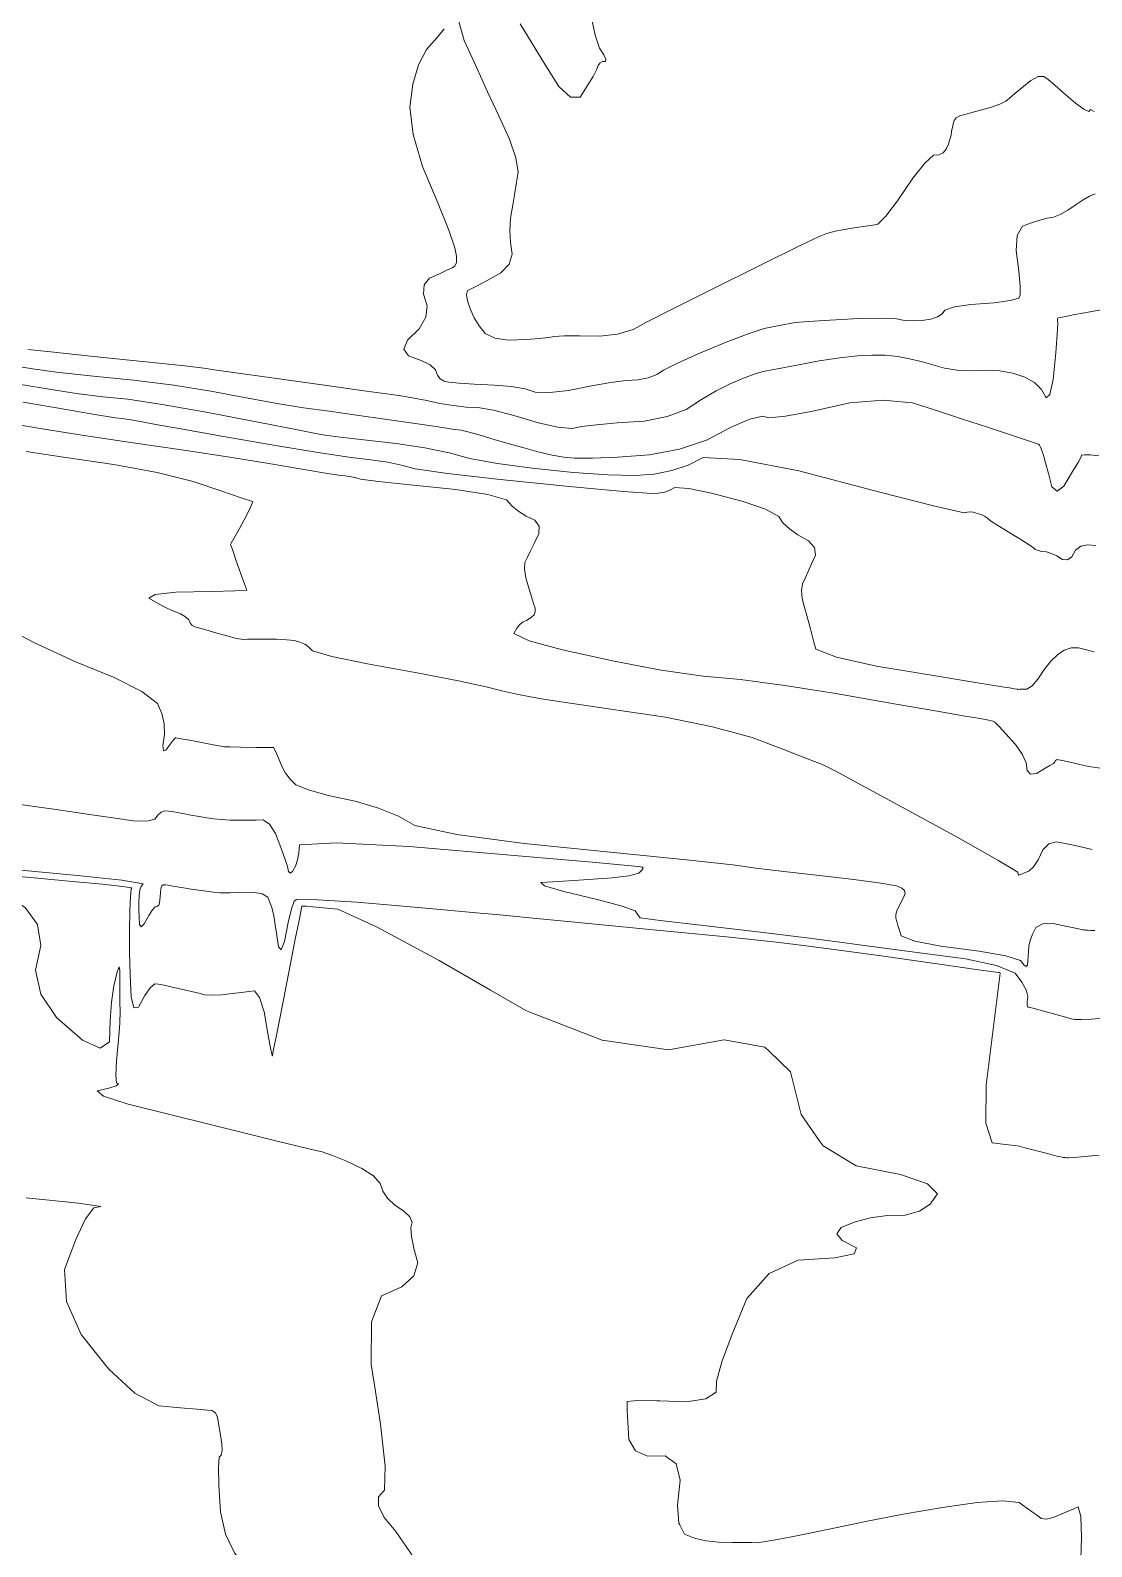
# Model space of a CAD drawing. Header units: inches. Extents: x 1337389 to 1347141, y 407035 to 414577.
# Drawn here: x 1345975 to 1346448, y 410349 to 411025 of the extents above; entities that cross this region are included whole.
import ezdxf

# ---------------------------------------------------------------- set-up
doc = ezdxf.new("R2010")
doc.units = ezdxf.units.IN
doc.header["$MEASUREMENT"] = 0
doc.layers.add('Topo', color=7, linetype='Continuous', lineweight=15, true_color=0x459900)

msp = doc.modelspace()

# ---------------------------------------------------------------- linework, layer by layer
at = {"layer": 'Topo'}
msp.add_line((1346202.354, 410628.8611, 815), (1346182.954, 410630.6899, 815), dxfattribs=at)
for points, elevation in [([(1346449.71, 410951.846), (1346447.2641, 410950.6762), (1346444.425, 410949.0569), (1346441.1928, 410946.9858), (1346437.5672, 410944.4651), (1346434.2079, 410942.607), (1346431.1171, 410941.4121), (1346428.2921, 410940.88), (1346425.0529, 410940.025), (1346421.4, 410938.8451), (1346417.3319, 410937.3411), (1346415.0201, 410933.2461), (1346414.4641, 410926.558), (1346415.6649, 410917.2781), (1346416.2829, 410910.65), (1346416.32, 410906.6721), (1346415.7739, 410905.3459), (1346411.9371, 410904.2101), (1346404.8079, 410903.2649), (1346394.3869, 410902.5111), (1346387.0511, 410901.429), (1346382.7999, 410900.0182), (1346381.6321, 410898.2791), (1346379.518, 410896.9179), (1346376.4551, 410895.933), (1346372.4449, 410895.3262), (1346368.57, 410895.1579), (1346364.828, 410895.431), (1346361.222, 410896.145), (1346354.4692, 410896.401), (1346344.572, 410896.199), (1346331.528, 410895.5402), (1346322.029, 410894.95), (1346316.0738, 410894.4308), (1346313.6631, 410893.9811), (1346310.57, 410893.392), (1346306.795, 410892.6639), (1346302.3381, 410891.7969), (1346295.2058, 410889.4719), (1346285.4002, 410885.689), (1346272.918, 410880.4469), (1346263.595, 410876.2999), (1346257.4291, 410873.2469), (1346254.4208, 410871.2889), (1346250.657, 410869.867), (1346246.135, 410868.9802), (1346240.8572, 410868.629), (1346233.9251, 410867.713), (1346225.339, 410866.234), (1346215.0989, 410864.1909), (1346206.761, 410863.281), (1346200.3253, 410863.5051), (1346195.7919, 410864.8629), (1346189.7449, 410865.8988), (1346182.184, 410866.6122), (1346173.108, 410867.0031), (1346166.3339, 410867.4171), (1346161.8601, 410867.854), (1346159.686, 410868.316), (1346157.9671, 410869.3879), (1346156.704, 410871.0709), (1346155.8972, 410873.366), (1346153.474, 410875.5431), (1346149.4368, 410877.6029), (1346143.786, 410879.5461), (1346141.761, 410882.5379), (1346143.3641, 410886.5791), (1346148.594, 410891.6709), (1346151.519, 410896.794), (1346152.1379, 410901.948), (1346150.4531, 410907.1341), (1346150.797, 410911.238), (1346153.1688, 410914.2609), (1346157.5711, 410916.2011), (1346160.9291, 410917.7289), (1346163.2441, 410918.844), (1346164.5151, 410919.547), (1346165.1479, 410921.2599), (1346165.1441, 410923.9851), (1346164.5031, 410927.7211), (1346161.7652, 410935.6341), (1346156.9311, 410947.723), (1346149.9999, 410963.9899), (1346145.8292, 410978.2261), (1346144.4181, 410990.4319), (1346145.7669, 411000.6089), (1346148.2421, 411009.1791), (1346151.842, 411016.1429), (1346156.5671, 411021.5012), (1346159.7571, 411025.304)], 860), ([(1346449.333, 410988.4729), (1346447.7151, 410989.422), (1346446.9251, 410988.5329), (1346444.6789, 410989.4429), (1346440.9758, 410992.1541), (1346435.8149, 410996.664), (1346431.74, 411000.1617), (1346428.7491, 411002.6501), (1346426.8429, 411004.126), (1346424.269, 411004.0209), (1346421.0271, 411002.3358), (1346417.1179, 410999.0708), (1346413.9698, 410996.4352), (1346411.582, 410994.427), (1346409.9561, 410993.0479), (1346407.2691, 410991.697), (1346403.5222, 410990.3771), (1346398.7159, 410989.0851), (1346394.774, 410988.0192), (1346391.6979, 410987.179), (1346389.4871, 410986.566), (1346387.8779, 410985.6569), (1346386.872, 410984.4551), (1346386.4671, 410982.957), (1346386.108, 410981.378), (1346385.7972, 410979.7169), (1346385.533, 410977.975), (1346385.0399, 410976.0449), (1346384.3199, 410973.9271), (1346383.3699, 410971.62), (1346381.944, 410970.0251), (1346380.0402, 410969.1408), (1346377.659, 410968.9691), (1346373.814, 410965.4911), (1346368.504, 410958.7071), (1346361.7299, 410948.6178), (1346356.5101, 410941.7849), (1346352.843, 410938.2078), (1346350.7289, 410937.888), (1346347.5351, 410937.3931), (1346343.2588, 410936.7231), (1346337.9011, 410935.878), (1346333.3791, 410934.939), (1346329.6908, 410933.9071), (1346326.837, 410932.7819), (1346317.351, 410928.2668), (1346301.231, 410920.3629), (1346278.4771, 410909.07), (1346261.3399, 410900.479), (1346249.8199, 410894.5902), (1346243.9151, 410891.4039), (1346236.9769, 410889.329), (1346229.0061, 410888.367), (1346220.002, 410888.5171), (1346213.2301, 410888.4669), (1346208.6909, 410888.216), (1346206.3839, 410887.7641), (1346202.23, 410887.3379), (1346196.2279, 410886.9359), (1346188.3799, 410886.5599), (1346182.273, 410887.4369), (1346177.91, 410889.5668), (1346175.289, 410892.9509), (1346173.1159, 410896.514), (1346171.3931, 410900.2559), (1346170.1177, 410904.1781), (1346169.7118, 410906.988), (1346170.175, 410908.687), (1346171.506, 410909.2728), (1346174.4049, 410910.777), (1346178.8721, 410913.196), (1346184.908, 410916.5322), (1346188.64, 410920.4571), (1346190.0669, 410924.9719), (1346189.1909, 410930.075), (1346188.9331, 410935.4192), (1346189.2931, 410941.0039), (1346190.271, 410946.8279), (1346191.1732, 410952.1761), (1346192, 410957.0459), (1346192.75, 410961.4389), (1346191.6679, 410967.812), (1346188.753, 410976.1651), (1346184.0059, 410986.498), (1346179.059, 410997.2661), (1346173.9131, 411008.4699), (1346168.5668, 411020.1089), (1346166.183, 411028.5811)], 865), ([(1346225.1849, 411030.9202), (1346226.968, 411022.469), (1346228.8651, 411016.7358), (1346230.8739, 411013.7221), (1346231.7792, 411011.7291), (1346231.577, 411010.7591), (1346230.27, 411010.81), (1346229.18, 411010.2079), (1346228.3049, 411008.953), (1346227.647, 411007.0451), (1346226.0892, 411004.0701), (1346223.63, 411000.0291), (1346220.271, 410994.9219), (1346215.9801, 410994.7939), (1346210.7571, 410999.6462), (1346204.6021, 411009.479), (1346198.8659, 411018.7649), (1346193.5491, 411027.5051)], 870), ([(1346452.1869, 410900.152), (1346447.561, 410899.27), (1346440.6551, 410897.9691), (1346435.9518, 410897.0652), (1346433.4529, 410896.559), (1346433.1561, 410896.4489), (1346433.0078, 410895.9961), (1346433.0072, 410895.1998), (1346433.1551, 410894.0599), (1346432.864, 410889.33), (1346432.1349, 410881.0101), (1346430.9681, 410869.0999), (1346429.5359, 410862.3998), (1346427.84, 410860.909), (1346425.8791, 410864.6271), (1346422.7561, 410867.6991), (1346418.4681, 410870.1229), (1346413.0182, 410871.9011), (1346407.1859, 410872.9561), (1346400.9721, 410873.287), (1346394.376, 410872.8948), (1346388.2471, 410873.1581), (1346382.5839, 410874.075), (1346377.387, 410875.6469), (1346372.1941, 410877.037), (1346367.0049, 410878.245), (1346361.8189, 410879.2711), (1346356.2298, 410879.8471), (1346350.238, 410879.9731), (1346343.8431, 410879.6499), (1346336.0211, 410878.7701), (1346326.77, 410877.3339), (1346316.0918, 410875.34), (1346308.2639, 410873.8741), (1346303.2859, 410872.934), (1346301.1589, 410872.5202), (1346297.7548, 410871.4101), (1346293.075, 410869.6051), (1346287.1181, 410867.1028), (1346280.8771, 410863.9579), (1346274.3519, 410860.1699), (1346267.5441, 410855.738), (1346259.0221, 410852.5181), (1346248.787, 410850.5109), (1346236.84, 410849.7151), (1346227.5242, 410848.9161), (1346220.8389, 410848.111), (1346216.7859, 410847.3031), (1346210.422, 410847.8609), (1346201.746, 410849.785), (1346190.7588, 410853.0769), (1346181.7239, 410855.344), (1346174.6399, 410856.589), (1346169.5091, 410856.8099), (1346163.902, 410857.4209), (1346157.82, 410858.4219), (1346151.263, 410859.813), (1346145.471, 410860.942), (1346140.446, 410861.809), (1346136.1861, 410862.414), (1346125.181, 410863.9441), (1346107.428, 410866.3982), (1346082.9299, 410869.775), (1346065.843, 410872.174), (1346056.1669, 410873.5929), (1346053.9039, 410874.0319), (1346044.1349, 410875.161), (1346026.8621, 410876.9801), (1346002.084, 410879.4879), (1345984.5309, 410881.326), (1345974.2038, 410882.4942)], 855), ([(1345969.97, 410874.874), (1345976.269, 410873.7809), (1345986.9329, 410872.3978), (1346001.963, 410870.725), (1346021.3592, 410868.7621), (1346039.2781, 410866.4841), (1346055.721, 410863.8921), (1346070.687, 410860.986), (1346084.4711, 410858.524), (1346097.0747, 410856.5049), (1346108.4979, 410854.93), (1346120.585, 410853.244), (1346133.337, 410851.4479), (1346146.7519, 410849.5409), (1346156.202, 410848.1619), (1346161.6861, 410847.312), (1346163.2031, 410846.9898), (1346164.6111, 410846.7581), (1346165.909, 410846.6169), (1346167.0971, 410846.5661), (1346170.2531, 410845.824), (1346175.3769, 410844.3901), (1346182.4682, 410842.266), (1346189.2721, 410840.278), (1346195.7891, 410838.427), (1346202.0171, 410836.7131), (1346207.756, 410835.411), (1346213.006, 410834.5209), (1346217.7658, 410834.0431), (1346225.7249, 410834.0389), (1346236.8829, 410834.5089), (1346251.2397, 410835.4521), (1346264.4787, 410837.9859), (1346276.6, 410842.1129), (1346287.603, 410847.832), (1346295.9009, 410851.3909), (1346301.4941, 410852.7909), (1346304.3829, 410852.032), (1346311.8459, 410852.76), (1346323.8841, 410854.9748), (1346340.497, 410858.6769), (1346355.298, 410859.9248), (1346368.2872, 410858.719), (1346379.4629, 410855.0592), (1346390.6181, 410851.416), (1346401.751, 410847.79), (1346412.862, 410844.1819), (1346420.4211, 410841.659), (1346424.427, 410840.221), (1346424.8798, 410839.8681), (1346425.4111, 410838.9312), (1346426.0191, 410837.4109), (1346426.7049, 410835.307), (1346427.6711, 410831.9069), (1346428.916, 410827.2109), (1346430.441, 410821.219), (1346432.744, 410819.3571), (1346435.8237, 410821.6271), (1346439.682, 410828.0281), (1346442.272, 410832.4571), (1346443.594, 410834.914), (1346443.649, 410835.3991), (1346444.959, 410835.5829), (1346447.5242, 410835.464), (1346451.3448, 410835.0439)], 850), ([(1345971.0452, 410866.919), (1345983.768, 410864.711), (1345995.9591, 410862.864), (1346007.618, 410861.378), (1346018.7441, 410860.2521), (1346034.1031, 410857.9592), (1346053.694, 410854.4992), (1346077.518, 410849.873), (1346094.301, 410846.6311), (1346104.042, 410844.776), (1346106.7421, 410844.3051), (1346113.367, 410843.448), (1346123.917, 410842.2041), (1346138.3921, 410840.5741), (1346151.089, 410838.6479), (1346162.0071, 410836.4269), (1346171.1468, 410833.9121), (1346183.425, 410831.6141), (1346198.8429, 410829.5349), (1346217.4, 410827.674), (1346232.6459, 410826.6212), (1346244.5791, 410826.3779), (1346253.1998, 410826.945), (1346261.1512, 410828.467), (1346268.4291, 410830.945), (1346275.037, 410834.3789), (1346291.47, 410833.5059), (1346317.729, 410828.325), (1346353.8139, 410818.8361), (1346378.3629, 410812.6199), (1346391.3779, 410809.6769), (1346392.8581, 410810.007), (1346394.177, 410810.1181), (1346395.3339, 410810.0111), (1346396.329, 410809.6848), (1346397.323, 410809.3598), (1346398.3151, 410809.037), (1346399.3049, 410808.716), (1346400.438, 410808.1331), (1346401.7129, 410807.2901), (1346403.1318, 410806.187), (1346405.9609, 410804.303), (1346410.2, 410801.64), (1346415.851, 410798.1969), (1346419.878, 410795.673), (1346422.281, 410794.0682), (1346423.0599, 410793.3821), (1346424.2781, 410792.855), (1346425.934, 410792.488), (1346428.0289, 410792.28), (1346430.26, 410791.6049), (1346432.629, 410790.4638), (1346435.1339, 410788.8559), (1346437.3591, 410788.739), (1346439.3029, 410790.1108), (1346440.9659, 410792.9729), (1346443.307, 410794.7619), (1346446.325, 410795.4779), (1346450.0211, 410795.1201)], 845), ([(1346449.322, 410747.7701), (1346445.8501, 410748.6638), (1346442.342, 410749.593), (1346439.0269, 410749.541), (1346435.9061, 410748.5061), (1346432.9768, 410746.49), (1346430.05, 410743.666), (1346427.125, 410740.0349), (1346424.201, 410735.596), (1346421.6059, 410732.6262), (1346419.3413, 410731.1249), (1346417.4049, 410731.094), (1346416.108, 410731.0499), (1346415.4501, 410730.9931), (1346415.4309, 410730.9239), (1346415.3599, 410730.9118), (1346415.2351, 410730.9569), (1346415.0579, 410731.0591), (1346413.832, 410731.3011), (1346411.5589, 410731.682), (1346408.2381, 410732.2019), (1346397.2559, 410734), (1346378.6129, 410737.0741), (1346352.3101, 410741.425), (1346334.5111, 410745.373), (1346325.2171, 410748.9169), (1346324.4281, 410752.0569), (1346323.6539, 410755.0739), (1346322.8932, 410757.966), (1346322.1471, 410760.7342), (1346321.2851, 410763.914), (1346320.308, 410767.5061), (1346319.2152, 410771.5099), (1346318.878, 410775.0309), (1346319.2961, 410778.0672), (1346320.469, 410780.62), (1346321.832, 410783.595), (1346323.3841, 410786.9931), (1346325.1269, 410790.8141), (1346324.6951, 410794.2261), (1346322.088, 410797.2279), (1346317.3061, 410799.8209), (1346313.4961, 410802.4999), (1346310.659, 410805.265), (1346308.7949, 410808.116), (1346302.8579, 410811.2511), (1346292.8479, 410814.67), (1346278.765, 410818.3729), (1346268.6399, 410820.4579), (1346262.4709, 410820.9261), (1346260.2591, 410819.7769), (1346257.8229, 410818.9469), (1346255.1611, 410818.438), (1346252.2749, 410818.2481), (1346239.566, 410819.2041), (1346217.0349, 410821.3039), (1346184.681, 410824.5491), (1346161.2701, 410827.2191), (1346146.803, 410829.314), (1346141.2799, 410830.835), (1346134.6821, 410832.1771), (1346127.009, 410833.3401), (1346118.2609, 410834.3259), (1346104.4091, 410836.38), (1346085.453, 410839.504), (1346061.393, 410843.6961), (1346043.3149, 410846.8871), (1346031.2169, 410849.0771), (1346025.1011, 410850.265), (1346020.071, 410851.1531), (1346016.1279, 410851.741), (1346013.2721, 410852.0308), (1346004.9851, 410853.3311), (1345991.2682, 410855.6419), (1345972.12, 410858.9641)], 840), ([(1346453.3299, 410695.7549), (1346446.8169, 410696.7421), (1346440.4093, 410698.168), (1346435.955, 410699.1561), (1346433.454, 410699.707), (1346432.906, 410699.82), (1346432.4411, 410699.6898), (1346432.06, 410699.3168), (1346431.7619, 410698.6999), (1346431.4719, 410698.256), (1346431.191, 410697.9839), (1346430.9179, 410697.8841), (1346429.5491, 410697.1072), (1346427.083, 410695.653), (1346423.521, 410693.5231), (1346420.9751, 410693.2571), (1346419.446, 410694.8571), (1346418.9319, 410698.323), (1346417.186, 410702.204), (1346414.207, 410706.5011), (1346409.9951, 410711.215), (1346406.9131, 410714.5151), (1346404.962, 410716.4011), (1346404.1411, 410716.8739), (1346401.6729, 410717.4912), (1346397.557, 410718.2509), (1346391.7928, 410719.1541), (1346379.3159, 410721.2861), (1346360.124, 410724.645), (1346334.219, 410729.2331), (1346311.4151, 410732.8109), (1346291.711, 410735.378), (1346275.107, 410736.9351), (1346256.361, 410739.6561), (1346235.474, 410743.5409), (1346212.4439, 410748.589), (1346197.5339, 410752.7201), (1346190.7451, 410755.9349), (1346192.0749, 410758.2319), (1346193.4469, 410759.9689), (1346194.8621, 410761.145), (1346196.319, 410761.761), (1346197.6279, 410762.479), (1346198.7891, 410763.299), (1346199.8022, 410764.2201), (1346200.267, 410765.526), (1346200.1851, 410767.216), (1346199.554, 410769.2899), (1346198.6601, 410772.238), (1346197.504, 410776.0621), (1346196.085, 410780.76), (1346195.4711, 410784.578), (1346195.6611, 410787.5141), (1346196.6561, 410789.5678), (1346198.0211, 410792.3791), (1346199.7549, 410795.9441), (1346201.8581, 410800.2651), (1346201.9799, 410803.7501), (1346200.122, 410806.3982), (1346196.282, 410808.209), (1346192.9029, 410810.315), (1346189.985, 410812.7148), (1346187.529, 410815.409), (1346179.147, 410817.881), (1346164.8379, 410820.1331), (1346144.6021, 410822.1621), (1346130.4761, 410823.6899), (1346122.4599, 410824.717), (1346120.553, 410825.242), (1346118.2741, 410825.7052), (1346115.6249, 410826.1069), (1346112.604, 410826.4469), (1346105.9149, 410827.4889), (1346095.5561, 410829.2321), (1346081.5291, 410831.676), (1346064.279, 410834.4531), (1346043.806, 410837.5619), (1346020.1103, 410841.0029), (1345999.3489, 410844.1482), (1345981.523, 410846.9961), (1345966.633, 410849.5469)], 835), ([(1345973.4589, 410836.9918), (1345990.133, 410834.5269), (1346012.5891, 410831.2649), (1346031.8221, 410827.644), (1346047.8321, 410823.664), (1346060.619, 410819.323), (1346069.3099, 410816.3801), (1346073.9059, 410814.833), (1346074.4059, 410814.6821), (1346073.641, 410812.5649), (1346071.6109, 410808.483), (1346068.3158, 410802.434), (1346066.0659, 410798.3039), (1346064.8599, 410796.0922), (1346064.6989, 410795.799), (1346064.5928, 410795.6041), (1346064.5419, 410795.506), (1346065.341, 410793.2699), (1346066.935, 410788.7988), (1346069.3251, 410782.0929), (1346070.9299, 410777.5881), (1346071.7511, 410775.2848), (1346071.7869, 410775.1839), (1346066.5421, 410774.98), (1346056.0151, 410774.674), (1346040.2079, 410774.266), (1346030.9319, 410773.2588), (1346028.1869, 410771.6529), (1346031.9739, 410769.4481), (1346035.5688, 410767.547), (1346038.9739, 410765.9491), (1346042.1879, 410764.6551), (1346044.523, 410763.332), (1346045.9788, 410761.9821), (1346046.5541, 410760.604), (1346047.4591, 410759.554), (1346048.6929, 410758.8341), (1346050.2559, 410758.442), (1346053.141, 410757.6419), (1346057.3492, 410756.4331), (1346062.88, 410754.816), (1346067.182, 410753.7629), (1346070.257, 410753.273), (1346072.104, 410753.3469), (1346075.183, 410753.3912), (1346079.4938, 410753.4061), (1346085.037, 410753.39), (1346089.5442, 410753.166), (1346093.0162, 410752.7331), (1346095.4529, 410752.0921), (1346097.5959, 410751.1259), (1346099.447, 410749.838), (1346101.004, 410748.2249), (1346109.6958, 410745.746), (1346125.522, 410742.3988), (1346148.482, 410738.1859), (1346166.1189, 410734.787), (1346178.434, 410732.204), (1346185.4259, 410730.4359), (1346192.011, 410728.934), (1346198.189, 410727.7002), (1346203.9622, 410726.732), (1346215.9039, 410724.8911), (1346234.018, 410722.1758), (1346258.302, 410718.587), (1346279.2851, 410714.383), (1346296.9652, 410709.563), (1346311.3439, 410704.1268), (1346321.6419, 410700.154), (1346327.862, 410697.645), (1346330.001, 410696.6), (1346331.7598, 410695.7428), (1346333.138, 410695.075), (1346334.1341, 410694.595), (1346343.6931, 410689.4179), (1346361.814, 410679.544), (1346388.4958, 410664.973), (1346406.3219, 410655.0041), (1346415.2919, 410649.6369), (1346415.4052, 410648.873), (1346415.565, 410648.4141), (1346415.7719, 410648.2601), (1346416.0251, 410648.4118), (1346416.8461, 410648.752), (1346418.2359, 410649.2801), (1346420.193, 410649.9969), (1346422.209, 410651.948), (1346424.2849, 410655.1311), (1346426.42, 410659.548), (1346429.152, 410662.223), (1346432.4801, 410663.155), (1346436.405, 410662.3451), (1346440.0331, 410661.58), (1346443.366, 410660.859), (1346446.4021, 410660.184), (1346448.427, 410659.7328)], 830), ([(1345956.958, 410762.4558), (1345976.5619, 410752.088), (1345995.128, 410743.3761), (1346012.653, 410736.3189), (1346024.9591, 410730.125), (1346032.0451, 410724.795), (1346033.9101, 410720.3291), (1346034.9261, 410715.717), (1346035.0929, 410710.958), (1346034.4109, 410706.0531), (1346034.6291, 410703.713), (1346035.7482, 410703.939), (1346037.7679, 410706.7319), (1346039.1801, 410708.589), (1346039.986, 410709.51), (1346040.1841, 410709.4969), (1346042.5579, 410709.0559), (1346047.1082, 410708.1891), (1346053.833, 410706.8939), (1346058.487, 410706.0058), (1346061.0711, 410705.5242), (1346061.5839, 410705.4492), (1346064.238, 410705.3711), (1346069.033, 410705.2908), (1346075.9691, 410705.2089), (1346080.7191, 410705.159), (1346083.284, 410705.1391), (1346083.6631, 410705.151), (1346084.4401, 410703.8172), (1346085.612, 410701.1391), (1346087.1811, 410697.1151), (1346089.0519, 410693.681), (1346091.225, 410690.8351), (1346093.7001, 410688.5779), (1346099.327, 410686.2178), (1346108.1039, 410683.7549), (1346120.033, 410681.189), (1346130.4362, 410678.1181), (1346139.315, 410674.5409), (1346146.6681, 410670.46), (1346165.347, 410666.385), (1346195.351, 410662.3168), (1346236.681, 410658.2551), (1346267.6549, 410655.0901), (1346288.2729, 410652.8219), (1346298.5359, 410651.4511), (1346310.958, 410649.913), (1346325.5401, 410648.208), (1346342.2809, 410646.3349), (1346354.1959, 410644.7611), (1346361.2841, 410643.4869), (1346363.5451, 410642.512), (1346364.823, 410641.3851), (1346365.1178, 410640.1058), (1346364.429, 410638.6761), (1346363.6019, 410636.9729), (1346362.636, 410634.9989), (1346361.5309, 410632.7539), (1346360.947, 410630.7661), (1346360.883, 410629.036), (1346361.3399, 410627.564), (1346361.8879, 410625.7738), (1346362.527, 410623.6672), (1346363.2581, 410621.241), (1346369.4211, 410618.8861), (1346381.0151, 410616.6), (1346398.0421, 410614.3841), (1346409.877, 410612.258), (1346416.521, 410610.223), (1346417.975, 410608.2779), (1346419.0023, 410607.6131), (1346419.6007, 410608.2291), (1346419.7741, 410610.125), (1346419.9349, 410612.1551), (1346420.085, 410614.318), (1346420.2229, 410616.615), (1346420.8032, 410619.1561), (1346421.825, 410621.94), (1346423.2891, 410624.9691), (1346426.3551, 410626.556), (1346431.0239, 410626.703), (1346437.2952, 410625.409), (1346441.708, 410624.5001), (1346444.262, 410623.9761), (1346444.958, 410623.8381), (1346445.422, 410623.7459), (1346445.654, 410623.7018), (1346446.3139, 410623.6909), (1346447.634, 410623.6698), (1346449.6131, 410623.6379)], 825), ([(1345968.588, 410680.0721), (1345986.7941, 410677.477), (1346001.653, 410675.3481), (1346013.1659, 410673.688), (1346021.3339, 410672.4959), (1346027.2351, 410672.332), (1346030.87, 410673.1969), (1346032.2399, 410675.0912), (1346033.6901, 410676.3161), (1346035.2189, 410676.8739), (1346036.828, 410676.7641), (1346039.2919, 410676.4231), (1346042.6099, 410675.8509), (1346046.782, 410675.0481), (1346050.5878, 410674.3611), (1346054.0271, 410673.7919), (1346057.1, 410673.3389), (1346060.5619, 410673.0201), (1346064.4139, 410672.836), (1346068.6558, 410672.7859), (1346072.5099, 410672.7841), (1346075.9782, 410672.8302), (1346079.0579, 410672.923), (1346081.92, 410670.9128), (1346084.5629, 410666.8), (1346086.9871, 410660.5831), (1346088.7649, 410655.682), (1346089.8959, 410652.0989), (1346090.381, 410649.8331), (1346091.1329, 410649.106), (1346092.1521, 410649.917), (1346093.438, 410652.2668), (1346094.383, 410655.026), (1346094.985, 410658.192), (1346095.2452, 410661.7671), (1346111.6239, 410662.7371), (1346144.1222, 410661.1029), (1346192.7381, 410656.864), (1346225.6861, 410653.9859), (1346242.9649, 410652.4672), (1346244.575, 410652.309), (1346245.97, 410652.1598), (1346247.15, 410652.022), (1346248.1139, 410651.8928), (1346248.3131, 410651.366), (1346247.746, 410650.439), (1346246.4142, 410649.115), (1346242.0129, 410647.995), (1346234.545, 410647.08), (1346224.008, 410646.369), (1346215.2087, 410645.776), (1346208.148, 410645.2991), (1346202.8239, 410644.9389), (1346204.4249, 410643.491), (1346212.95, 410640.9571), (1346228.3981, 410637.3339), (1346239.0201, 410634.455), (1346244.8159, 410632.32), (1346245.786, 410630.9281), (1346246.4692, 410629.947), (1346246.867, 410629.376), (1346246.978, 410629.2169), (1346255.9721, 410628.0721), (1346273.8492, 410625.9401), (1346300.607, 410622.822), (1346321.3361, 410620.333), (1346336.0361, 410618.4731), (1346344.7051, 410617.243), (1346356.907, 410615.5871), (1346372.6421, 410613.5049), (1346391.9091, 410610.9969), (1346405.737, 410608.0091), (1346414.1261, 410604.5421), (1346417.076, 410600.5961), (1346418.943, 410597.1729), (1346419.7279, 410594.275), (1346419.43, 410591.9001), (1346419.4171, 410590.294), (1346419.69, 410589.4571), (1346420.248, 410589.3879), (1346422.622, 410588.7941), (1346426.8109, 410587.6751), (1346432.8151, 410586.0309), (1346437.131, 410584.8529), (1346439.7598, 410584.14), (1346440.702, 410583.8939), (1346443.4849, 410583.8991), (1346448.1101, 410584.1572), (1346454.5768, 410584.6659)], 820), ([(1345810.3492, 410658.84), (1345839.8341, 410656.451), (1345867.6711, 410654.0899), (1345884.008, 410652.556), (1345888.845, 410651.8491), (1345898.827, 410650.792), (1345913.952, 410649.3869), (1345934.2221, 410647.6311), (1345950.839, 410644.461), (1345963.803, 410639.8771), (1345973.1141, 410633.878), (1345978.5311, 410626.2251), (1345980.055, 410616.9179), (1345977.686, 410605.957), (1345979.9931, 410595.2841), (1345986.977, 410584.8999), (1345998.6361, 410574.803), (1346006.505, 410571.183)], 805), ([(1345956.659, 410648.825), (1345977.0881, 410647.03), (1345994.0449, 410645.5101), (1346007.529, 410644.2652), (1346016.391, 410643.2841), (1346020.629, 410642.5681), (1346020.244, 410642.1181), (1346019.9339, 410638.742), (1346019.7011, 410632.441), (1346019.544, 410623.215), (1346019.5871, 410613.749), (1346019.83, 410604.0449), (1346020.2739, 410594.101), (1346021.517, 410589.23), (1346023.5599, 410589.433), (1346026.401, 410594.711), (1346028.8189, 410598.1759), (1346030.8109, 410599.8289), (1346032.3788, 410599.6711), (1346034.9709, 410599.2009), (1346038.5868, 410598.418), (1346043.2261, 410597.3229), (1346047.181, 410596.392), (1346050.45, 410595.6243), (1346053.033, 410595.0189), (1346056.3721, 410594.8049), (1346060.4659, 410594.9831), (1346065.315, 410595.5518), (1346069.3871, 410596.0309), (1346072.6819, 410596.4199), (1346075.1991, 410596.719), (1346077.462, 410593.6949), (1346079.4711, 410587.347), (1346081.2249, 410577.6747), (1346082.4141, 410571.1929), (1346083.0369, 410567.9012), (1346083.0941, 410567.7979), (1346083.1481, 410567.7821), (1346083.1969, 410567.851), (1346083.242, 410568.0082), (1346083.7482, 410570.5661), (1346084.714, 410575.525), (1346086.1399, 410582.8871), (1346088.0619, 410592.7081), (1346090.4791, 410604.987), (1346093.3911, 410619.7249), (1346095.3449, 410629.5608)], 810), ([(1346182.954, 410630.6899), (1346177.3388, 410631.219), (1346146.4892, 410634.001), (1346120.7529, 410636.173), (1346103.2479, 410637.3349), (1346093.974, 410637.488), (1346092.931, 410636.6299), (1346091.673, 410633.2132), (1346090.2011, 410627.2339), (1346088.5141, 410618.6962), (1346087.089, 410615.054), (1346085.9279, 410616.3082), (1346085.0299, 410622.4591), (1346084.3111, 410627.1181), (1346083.7729, 410630.2839), (1346083.4149, 410631.958), (1346082.863, 410633.879), (1346082.1162, 410636.045), (1346081.1751, 410638.4591), (1346078.6209, 410640.009), (1346074.453, 410640.6962), (1346068.671, 410640.5201), (1346064.3011, 410640.409), (1346061.3429, 410640.3619), (1346059.795, 410640.3801), (1346056.886, 410640.6691), (1346052.6148, 410641.2289), (1346046.983, 410642.0588), (1346042.6882, 410642.7161), (1346039.731, 410643.2009), (1346038.1121, 410643.512), (1346036.704, 410643.7429), (1346035.5069, 410643.8911), (1346034.5229, 410643.959), (1346033.8348, 410643.3981), (1346033.4441, 410642.2089), (1346033.3493, 410640.3931), (1346033.235, 410638.7329), (1346033.1001, 410637.231), (1346032.9439, 410635.886), (1346032.54, 410634.9201), (1346031.8851, 410634.3341), (1346030.9811, 410634.128), (1346029.717, 410632.763), (1346028.0939, 410630.2409), (1346026.112, 410626.5588), (1346024.7401, 410625.23), (1346023.9788, 410626.253), (1346023.8291, 410629.627), (1346023.746, 410632.92), (1346023.731, 410636.132), (1346023.785, 410639.2621), (1346024.106, 410641.6841), (1346024.695, 410643.3961), (1346025.5519, 410644.4001), (1346016.121, 410645.993), (1345996.3998, 410648.175), (1345966.3911, 410650.9459)], 815), ([(1346095.3449, 410629.5608), (1346096.342, 410634.4948), (1346096.381, 410634.5268), (1346096.7291, 410634.522), (1346097.386, 410634.4779), (1346098.3518, 410634.3972), (1346101.1599, 410634.1321), (1346105.8078, 410633.6831), (1346112.299, 410633.051), (1346129.5141, 410625.231), (1346157.456, 410610.2221), (1346180.3651, 410597.07)], 810), ([(1346451.5039, 410523.459), (1346445.0391, 410522.884), (1346440.471, 410522.5109), (1346437.802, 410522.341), (1346437.0298, 410522.373), (1346436.3179, 410522.4219), (1346435.666, 410522.487), (1346435.074, 410522.5691), (1346432.689, 410523.145), (1346428.5119, 410524.2149), (1346422.5411, 410525.7781), (1346418.4582, 410526.849), (1346416.2619, 410527.4259), (1346415.9529, 410527.511), (1346413.792, 410527.8079), (1346409.777, 410528.3182), (1346403.9091, 410529.04), (1346401.0419, 410537.8369), (1346401.175, 410554.7082), (1346404.3089, 410579.653), (1346406.3812, 410596.307), (1346407.39, 410604.6691), (1346407.3379, 410604.739), (1346407.188, 410604.8009), (1346406.94, 410604.8551), (1346406.5962, 410604.9), (1346397.7203, 410606.157), (1346380.3131, 410608.626), (1346354.3739, 410612.307), (1346333.4169, 410615.1881), (1346317.4441, 410617.2689), (1346306.453, 410618.5489), (1346285.4321, 410620.7359), (1346254.3832, 410623.8288), (1346213.3031, 410627.8288), (1346202.354, 410628.8611)], 815), ([(1346006.505, 410571.183), (1346010.5819, 410574.039), (1346010.868, 410583.3711), (1346011.527, 410591.6671), (1346012.5609, 410598.9278), (1346013.9678, 410605.153), (1346014.8749, 410607.481), (1346015.2821, 410605.9109), (1346015.189, 410600.444), (1346015.1791, 410595.6141), (1346015.254, 410591.421), (1346015.4131, 410587.866), (1346015.2042, 410582.3709), (1346014.627, 410574.938), (1346013.682, 410565.565), (1346013.374, 410559.149), (1346013.702, 410555.6909), (1346014.665, 410555.1889), (1346013.5449, 410554.4379), (1346010.3412, 410553.4388), (1346005.053, 410552.1919), (1346007.9192, 410549.7909), (1346018.94, 410546.2361), (1346038.116, 410541.527), (1346055.4781, 410537.2451), (1346071.027, 410533.3879), (1346084.7629, 410529.9583), (1346095.052, 410527.425), (1346101.8931, 410525.7901), (1346105.2869, 410525.052), (1346109.9389, 410523.4449), (1346115.8488, 410520.9699), (1346123.0181, 410517.625), (1346128.1558, 410514.2701), (1346131.2641, 410510.9049), (1346132.341, 410507.5291), (1346134.455, 410504.3571), (1346137.6051, 410501.387), (1346141.791, 410498.6222), (1346144.4051, 410495.9919), (1346145.4469, 410493.4992), (1346144.916, 410491.142), (1346145.1678, 410487.3589), (1346146.2039, 410482.1502), (1346146.2392, 410482.0242)], 805), ([(1346180.3651, 410597.07), (1346196.1228, 410588.0239), (1346199.1208, 410586.8561)], 810), ([(1346199.1208, 410586.8561), (1346230.1739, 410574.7509), (1346259.611, 410570.4009), (1346284.4329, 410574.9759), (1346302.5651, 410571.7009), (1346304.4411, 410569.878)], 810), ([(1346304.4411, 410569.878), (1346314.007, 410560.578), (1346318.7599, 410541.6051), (1346326.8019, 410530.096)], 810), ([(1346326.8019, 410530.096), (1346328.5021, 410527.6641), (1346343.2331, 410518.755), (1346362.9529, 410514.877), (1346375.032, 410510.747), (1346379.4701, 410506.3641), (1346376.268, 410501.7268), (1346371.4549, 410498.553), (1346365.0341, 410496.841), (1346357.003, 410496.591), (1346349.5932, 410495.587), (1346342.8029, 410493.827), (1346336.633, 410491.3112), (1346334.685, 410488.5321), (1346336.96, 410485.489), (1346343.457, 410482.181), (1346342.377, 410479.6289), (1346333.7201, 410477.8321), (1346317.487, 410476.7909), (1346304.448, 410470.7591), (1346294.6019, 410459.7349), (1346287.9501, 410443.7211), (1346283.4428, 410431.428), (1346281.0822, 410422.8571), (1346280.866, 410418.007), (1346276.3551, 410414.9378), (1346276.3399, 410414.936)], 810), ([(1345999.743, 410494.905), (1345999.8919, 410495.2201), (1346003.6401, 410500.098), (1346006.7898, 410500.6619), (1345996.7578, 410502.152), (1345973.544, 410504.5701)], 800), ([(1346009.0079, 410429.8602), (1345998.0239, 410443.5801), (1345991.431, 410458.374), (1345990.605, 410472.5229), (1345995.5469, 410486.029), (1345999.743, 410494.905)], 800), ([(1346146.2392, 410482.0242), (1346148.023, 410475.515), (1346146.2392, 410469.7561), (1346140.8509, 410464.8738), (1346131.8589, 410460.869), (1346127.2891, 410449.3401), (1346127.1411, 410430.2849), (1346129.0769, 410418.2491)], 805), ([(1346064.0541, 410350.9989), (1346062.345, 410354.67), (1346060.043, 410364.678), (1346059.3272, 410376.335), (1346059.145, 410384.432), (1346059.4959, 410388.9692), (1346060.3789, 410389.946), (1346060.757, 410391.912), (1346060.6291, 410394.8681), (1346059.9941, 410398.8131), (1346059.447, 410402.2031), (1346058.985, 410405.0379), (1346058.611, 410407.3189), (1346057.6791, 410408.902), (1346056.19, 410409.787), (1346054.144, 410409.9739), (1346049.5181, 410410.382), (1346042.3129, 410411.0091), (1346032.5279, 410411.8561), (1346021.885, 410417.5669), (1346010.3839, 410428.141), (1346009.0079, 410429.8602)], 800), ([(1346129.0769, 410418.2491), (1346131.4151, 410403.706), (1346133.3919, 410385.0228), (1346133.074, 410374.237), (1346130.4589, 410371.347), (1346130.4269, 410367.3251), (1346132.9769, 410362.17), (1346138.111, 410355.8829), (1346144.6442, 410346.352), (1346146.6829, 410343.069)], 805), ([(1346255.766, 410414.0938), (1346254.4471, 410414.1439), (1346245.687, 410414.2041), (1346241.27, 410413.8301), (1346241.195, 410413.0221), (1346241.2852, 410409.928), (1346241.5403, 410404.546), (1346241.9611, 410396.8781), (1346244.8829, 410391.8361), (1346246.3541, 410391.181)], 810), ([(1346276.3399, 410414.936), (1346267.5479, 410413.6501), (1346255.766, 410414.0938)], 810), ([(1346246.3541, 410391.181), (1346250.308, 410389.421), (1346258.2341, 410389.6319), (1346263.0961, 410386.0681), (1346264.8929, 410378.7298), (1346263.625, 410367.6169), (1346264.2661, 410359.613), (1346264.665, 410358.848)], 810), ([(1346347.477, 410360.3109), (1346364.232, 410363.5508), (1346381.6839, 410366.5729), (1346397.1321, 410368.857), (1346408.513, 410369.6039), (1346415.8269, 410368.8131), (1346419.0751, 410366.4849), (1346421.7999, 410364.5271), (1346424.002, 410362.938), (1346425.6809, 410361.718), (1346428.001, 410361.4199), (1346430.9599, 410362.0441), (1346434.5599, 410363.5901), (1346437.6299, 410364.9021), (1346440.171, 410365.982), (1346442.1829, 410366.829), (1346443.36, 410362.5792), (1346443.704, 410353.23), (1346443.215, 410338.7838)], 810), ([(1346264.665, 410358.848), (1346266.815, 410354.7182), (1346271.272, 410352.9309), (1346276.299, 410351.724), (1346281.897, 410351.097), (1346288.064, 410351.0491), (1346293.0229, 410350.9941), (1346296.7721, 410350.9312), (1346299.3119, 410350.861), (1346308.159, 410352.314), (1346314.4169, 410353.5431)], 810), ([(1346314.4169, 410353.5431), (1346323.3139, 410355.29), (1346344.7749, 410359.7891), (1346347.477, 410360.3109)], 810), ([(1346133.3029, 410241.0961), (1346132.8829, 410241.5441), (1346116.53, 410265.3769), (1346096.8589, 410299.1369), (1346081.92, 410323.8791), (1346071.712, 410339.6041), (1346066.2348, 410346.3121), (1346064.0541, 410350.9989)], 800)]:
    msp.add_lwpolyline(points, dxfattribs=dict(at, elevation=elevation))

doc.saveas('drawing.dxf')
